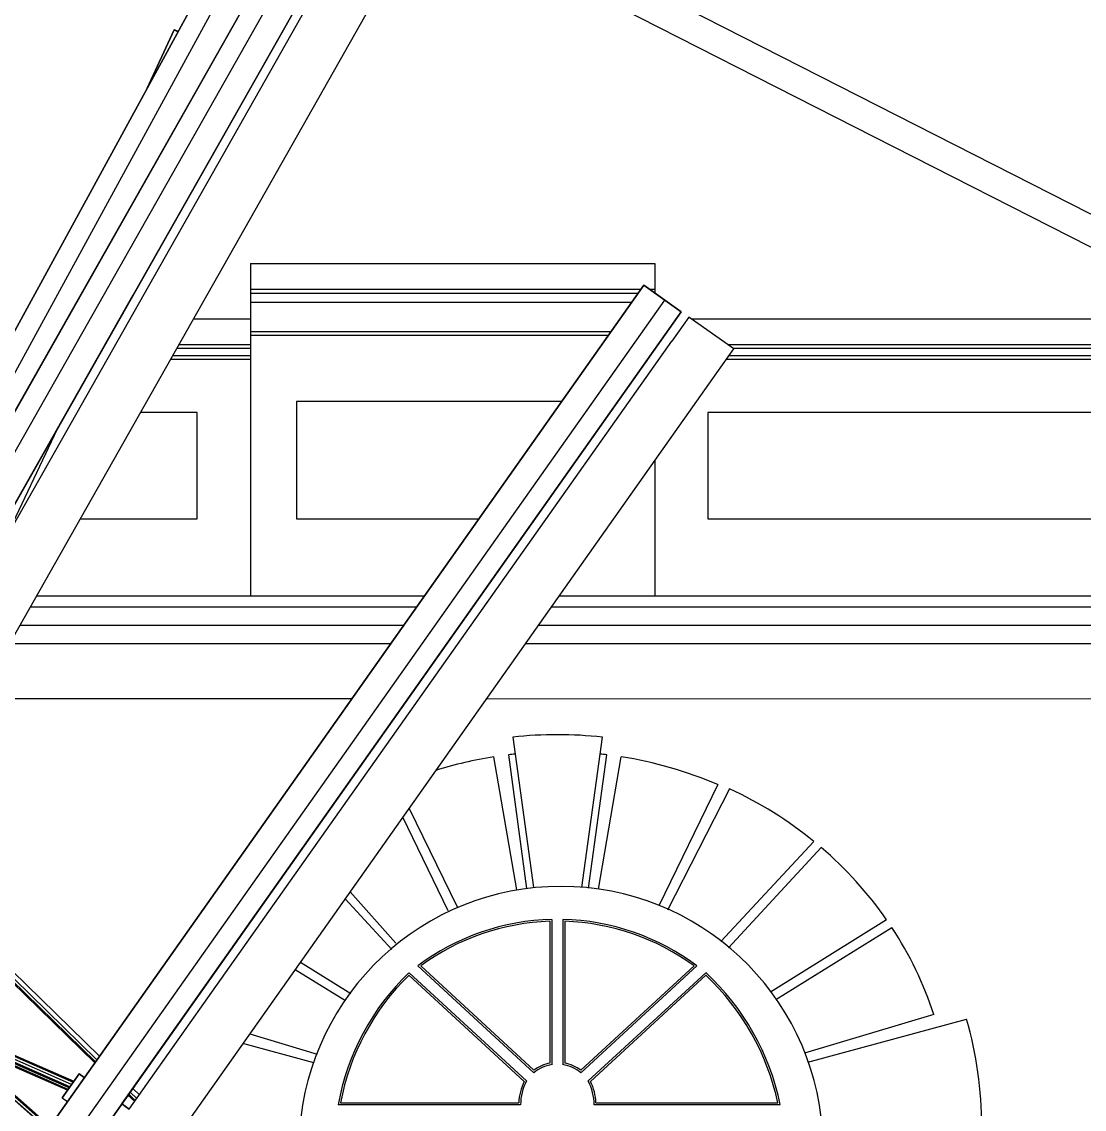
# Model space of a CAD drawing. Extents: x -43 to 90, y 6 to 81.
# Drawn here: x -15.716 to -12.824, y 70.745 to 73.705 of the extents above; entities that cross this region are included whole.
import ezdxf

# ---------------------------------------------------------------- set-up
doc = ezdxf.new("R2010")
doc.units = 0
doc.header["$LTSCALE"] = 0.1
doc.header["$MEASUREMENT"] = 0
doc.layers.add('cobertura nova', color=4, linetype='CONTINUOUS')
doc.layers.add('visto', color=9, linetype='CONTINUOUS')

msp = doc.modelspace()

# ---------------------------------------------------------------- linework, layer by layer
at = {"layer": 'cobertura nova'}
for p, q in [((-16.6039, 71.2728), (-15.1288, 73.9743)), ((-15.1288, 73.9743), (-16.6039, 71.2728)), ((-15.0808, 73.9481), (-16.5537, 71.2508)), ((-16.5308, 71.2407), (-15.0156, 73.9153)), ((-15.0156, 73.9153), (-16.5308, 71.2407)), ((-15.0156, 73.9153), (-16.5308, 71.2407)), ((-14.9681, 73.8884), (-16.4805, 71.2187)), ((-16.4161, 71.1905), (-14.9072, 73.8539)), ((-16.4161, 71.1905), (-14.9072, 73.8539)), ((-14.9072, 73.8539), (-16.4161, 71.1905)), ((-16.4161, 71.1905), (-14.9072, 73.8539)), ((-16.4161, 71.1905), (-14.9072, 73.8539)), ((-16.4161, 71.1905), (-14.9072, 73.8539)), ((-14.9072, 73.8539), (-16.4161, 71.1905)), ((-16.4161, 71.1905), (-14.9072, 73.8539)), ((-14.9072, 73.8539), (-16.4161, 71.1905)), ((-16.4161, 71.1905), (-14.9072, 73.8539)), ((-16.4161, 71.1905), (-14.9072, 73.8539)), ((-14.9072, 73.8539), (-16.4161, 71.1905)), ((-16.2082, 71.5574), (-14.9072, 73.8539)), ((-16.2082, 71.5574), (-14.9072, 73.8539)), ((-14.9072, 73.8539), (-16.2082, 71.5574)), ((-16.2082, 71.5574), (-14.9072, 73.8539)), ((-16.2082, 71.5574), (-14.9072, 73.8539)), ((-14.9072, 73.8539), (-16.2082, 71.5574)), ((-16.2082, 71.5574), (-14.9072, 73.8539)), ((-16.2082, 71.5574), (-14.9072, 73.8539)), ((-16.2082, 71.5574), (-14.9072, 73.8539)), ((-16.2082, 71.5574), (-14.9072, 73.8539)), ((-14.9072, 73.8539), (-16.2082, 71.5574)), ((-14.9072, 73.8539), (-16.2082, 71.5574)), ((-16.2082, 71.5574), (-14.9072, 73.8539)), ((-14.9072, 73.8539), (-16.2082, 71.5574)), ((-16.2082, 71.5574), (-14.9072, 73.8539)), ((-14.9072, 73.8539), (-16.2082, 71.5574)), ((-16.2082, 71.5574), (-14.9072, 73.8539)), ((-16.2082, 71.5574), (-14.9072, 73.8539)), ((-14.9072, 73.8539), (-16.2082, 71.5574)), ((-14.9072, 73.8539), (-16.2082, 71.5574)), ((-14.9072, 73.8539), (-16.2082, 71.5574)), ((-14.9072, 73.8539), (-16.2081, 71.5574)), ((-14.9072, 73.8539), (-16.2081, 71.5574)), ((-16.2081, 71.5574), (-14.9072, 73.8539)), ((-14.9353, 73.8043), (-16.4161, 71.1905)), ((-16.1864, 71.5451), (-14.9249, 73.772)), ((-14.7943, 73.6981), (-14.7549, 73.7677)), ((-16.0559, 71.4712), (-14.7943, 73.6981)), ((-16.0559, 71.4712), (-14.7944, 73.6981)), ((-14.7946, 73.6977), (-14.7943, 73.6981)), ((-15.3007, 73.6825), (-15.3745, 73.5242)), ((-15.3745, 73.5242), (-15.3007, 73.6825)), ((-15.2906, 73.6778), (-15.3007, 73.6825)), ((-15.3007, 73.6825), (-15.2906, 73.6778)), ((-15.3007, 73.6825), (-15.3007, 73.6825)), ((-15.3007, 73.6825), (-15.3007, 73.6825)), ((-15.3007, 73.6825), (-15.2906, 73.6778)), ((-15.3007, 73.6825), (-15.3007, 73.6825)), ((-15.2906, 73.6778), (-15.3007, 73.6825)), ((-15.3007, 73.6825), (-15.3007, 73.6825)), ((-15.3007, 73.6825), (-15.3007, 73.6825)), ((-15.3007, 73.6825), (-15.2906, 73.6778)), ((-15.2906, 73.6778), (-15.3007, 73.6825)), ((-15.3007, 73.6825), (-15.2906, 73.6778)), ((-15.2906, 73.6778), (-15.3007, 73.6825)), ((-15.3007, 73.6825), (-15.3007, 73.6825)), ((-15.3007, 73.6825), (-15.2906, 73.6778)), ((-15.2906, 73.6778), (-15.3007, 73.6825)), ((-15.3007, 73.6825), (-15.3007, 73.6825)), ((-15.3007, 73.6825), (-15.3007, 73.6825)), ((-15.2906, 73.6778), (-15.3007, 73.6825)), ((-15.3007, 73.6825), (-15.3007, 73.6825)), ((-15.3007, 73.6825), (-15.3007, 73.6825)), ((-15.3007, 73.6825), (-15.3007, 73.6825)), ((-15.3006, 73.6825), (-15.3006, 73.6825)), ((-15.2906, 73.6778), (-15.3006, 73.6825)), ((-15.3006, 73.6825), (-15.3006, 73.6825)), ((-15.3006, 73.6825), (-15.3006, 73.6825)), ((-15.3006, 73.6825), (-15.2906, 73.6778)), ((-15.3006, 73.6825), (-15.3006, 73.6825)), ((-15.3006, 73.6825), (-15.2906, 73.6778)), ((-15.3006, 73.6825), (-15.3006, 73.6825)), ((-15.3006, 73.6825), (-15.3006, 73.6825)), ((-15.2906, 73.6778), (-15.3006, 73.6825)), ((-15.3006, 73.6825), (-15.3006, 73.6825)), ((-15.3006, 73.6825), (-15.3006, 73.6825)), ((-15.2906, 73.6778), (-15.3006, 73.6825)), ((-15.3006, 73.6825), (-15.3006, 73.6825)), ((-15.3006, 73.6825), (-15.2906, 73.6778)), ((-15.2906, 73.6778), (-15.3006, 73.6825)), ((-15.3006, 73.6825), (-15.3006, 73.6825)), ((-15.3006, 73.6825), (-15.2906, 73.6778)), ((-15.3006, 73.6825), (-15.3006, 73.6825)), ((-15.2906, 73.6778), (-15.3006, 73.6825)), ((-15.3006, 73.6825), (-15.3006, 73.6825)), ((-15.3006, 73.6825), (-15.3006, 73.6825)), ((-15.3006, 73.6825), (-15.3006, 73.6825)), ((-15.3006, 73.6825), (-15.2906, 73.6778)), ((-15.3006, 73.6825), (-15.3006, 73.6825)), ((-15.2906, 73.6778), (-15.3006, 73.6825)), ((-15.3006, 73.6825), (-15.3006, 73.6825)), ((-15.3006, 73.6825), (-15.3006, 73.6825)), ((-15.3006, 73.6825), (-15.3006, 73.6825)), ((-15.3006, 73.6825), (-15.3006, 73.6825)), ((-15.3006, 73.6825), (-15.3006, 73.6825)), ((-15.3006, 73.6825), (-15.2906, 73.6778)), ((-15.3006, 73.6825), (-15.3006, 73.6825)), ((-15.2906, 73.6778), (-15.3006, 73.6825)), ((-15.3006, 73.6825), (-15.3006, 73.6825)), ((-15.3006, 73.6825), (-15.3006, 73.6825)), ((-15.3007, 73.6825), (-15.3007, 73.6825)), ((-15.3007, 73.6825), (-15.2906, 73.6778)), ((-15.3007, 73.6825), (-15.2906, 73.6778)), ((-15.2906, 73.6778), (-15.3006, 73.6825)), ((-15.3006, 73.6825), (-15.3006, 73.6825)), ((-15.3006, 73.6825), (-15.2906, 73.6778)), ((-15.2906, 73.6778), (-15.3006, 73.6825)), ((-15.3006, 73.6825), (-15.3006, 73.6825)), ((-15.3006, 73.6825), (-15.2906, 73.6778)), ((-15.2906, 73.6778), (-15.3006, 73.6825)), ((-15.3006, 73.6825), (-15.3006, 73.6825)), ((-15.3006, 73.6825), (-15.2906, 73.6778)), ((-15.2906, 73.6778), (-15.3006, 73.6825)), ((-15.3006, 73.6825), (-15.3006, 73.6825)), ((-15.3006, 73.6825), (-15.2906, 73.6778)), ((-15.2906, 73.6778), (-15.3006, 73.6825)), ((-15.3006, 73.6825), (-15.3006, 73.6825)), ((-15.3006, 73.6825), (-15.2906, 73.6778)), ((-15.2906, 73.6778), (-15.3006, 73.6825)), ((-15.3006, 73.6825), (-15.3006, 73.6825)), ((-15.3006, 73.6825), (-15.2906, 73.6778)), ((-15.2906, 73.6779), (-15.3006, 73.6825)), ((-15.3006, 73.6825), (-15.3006, 73.6825)), ((-15.3006, 73.6825), (-15.2906, 73.6779)), ((-15.2906, 73.6779), (-15.3006, 73.6825)), ((-15.3006, 73.6825), (-15.3006, 73.6825)), ((-15.3006, 73.6825), (-15.2906, 73.6779)), ((-15.2906, 73.6779), (-15.3006, 73.6825)), ((-15.3006, 73.6825), (-15.3006, 73.6825)), ((-15.3006, 73.6825), (-15.2906, 73.6779)), ((-15.2906, 73.6779), (-15.3006, 73.6825)), ((-15.3006, 73.6825), (-15.3006, 73.6825)), ((-15.3006, 73.6825), (-15.2906, 73.6779)), ((-15.2906, 73.6779), (-15.3006, 73.6825)), ((-15.3006, 73.6825), (-15.2906, 73.6779)), ((-15.3006, 73.6825), (-15.3006, 73.6825)), ((-15.3006, 73.6825), (-15.3006, 73.6825)), ((-15.3006, 73.6825), (-15.2906, 73.6778)), ((-15.3006, 73.6825), (-15.3006, 73.6825)), ((-15.2906, 73.6778), (-15.3006, 73.6825)), ((-15.3006, 73.6825), (-15.3006, 73.6825)), ((-15.3006, 73.6825), (-15.2906, 73.6778)), ((-15.3006, 73.6825), (-15.3006, 73.6825)), ((-15.2906, 73.6778), (-15.3006, 73.6825)), ((-15.3006, 73.6825), (-15.3006, 73.6825)), ((-15.3006, 73.6825), (-15.3006, 73.6825)), ((-15.3006, 73.6825), (-15.3006, 73.6825)), ((-15.3006, 73.6825), (-15.3006, 73.6825)), ((-15.3006, 73.6825), (-15.2906, 73.6778)), ((-15.8148, 70.4505), (-14.023, 72.9875)), ((-14.023, 72.9875), (-15.8148, 70.4505)), ((-14.023, 72.9875), (-14.023, 72.9875)), ((-14.023, 72.9875), (-14.023, 72.9875)), ((-13.9784, 72.956), (-14.023, 72.9875)), ((-14.023, 72.9875), (-14.023, 72.9875)), ((-14.023, 72.9875), (-13.9658, 72.9471)), ((-14.023, 72.9875), (-14.023, 72.9875)), ((-14.023, 72.9875), (-13.9784, 72.956)), ((-13.9658, 72.9471), (-14.023, 72.9875)), ((-14.0229, 72.9875), (-14.0229, 72.9875)), ((-14.0229, 72.9875), (-14.0229, 72.9875)), ((-14.0229, 72.9875), (-13.9783, 72.956)), ((-14.0229, 72.9875), (-14.0229, 72.9875)), ((-14.0229, 72.9875), (-14.0229, 72.9875)), ((-13.9783, 72.956), (-14.0229, 72.9875)), ((-14.0229, 72.9875), (-13.9783, 72.956)), ((-14.0229, 72.9875), (-14.0229, 72.9875)), ((-14.0229, 72.9875), (-13.9783, 72.956)), ((-14.0229, 72.9875), (-14.0229, 72.9875)), ((-14.0229, 72.9875), (-14.0229, 72.9875)), ((-14.0229, 72.9875), (-14.0229, 72.9875)), ((-14.0229, 72.9875), (-13.9783, 72.956)), ((-14.0229, 72.9875), (-14.0229, 72.9875)), ((-13.9783, 72.956), (-14.0229, 72.9875)), ((-14.0229, 72.9875), (-14.0229, 72.9875)), ((-14.0229, 72.9875), (-14.0229, 72.9875)), ((-14.0229, 72.9875), (-14.0229, 72.9875)), ((-13.9783, 72.956), (-14.0229, 72.9875)), ((-13.9783, 72.956), (-14.0229, 72.9875)), ((-14.0229, 72.9875), (-14.0229, 72.9875)), ((-14.0229, 72.9875), (-13.9783, 72.956)), ((-14.0229, 72.9875), (-14.0229, 72.9875)), ((-14.0229, 72.9875), (-14.0229, 72.9875)), ((-14.0229, 72.9875), (-14.0229, 72.9875)), ((-14.0229, 72.9875), (-13.9783, 72.956)), ((-14.0229, 72.9875), (-14.0229, 72.9875)), ((-14.0229, 72.9875), (-14.0229, 72.9875)), ((-14.0229, 72.9875), (-14.0229, 72.9875)), ((-14.0229, 72.9875), (-13.9784, 72.956)), ((-14.0229, 72.9875), (-14.023, 72.9875)), ((-13.9784, 72.956), (-14.0229, 72.9875)), ((-14.023, 72.9875), (-14.0229, 72.9875)), ((-14.0229, 72.9875), (-14.023, 72.9875)), ((-14.023, 72.9875), (-13.9784, 72.956)), ((-13.9783, 72.956), (-14.0229, 72.9875)), ((-14.0229, 72.9875), (-14.0229, 72.9875)), ((-14.0229, 72.9875), (-14.0229, 72.9875)), ((-13.9783, 72.956), (-14.0229, 72.9875)), ((-14.0229, 72.9875), (-14.0229, 72.9875)), ((-14.0229, 72.9875), (-14.0229, 72.9875)), ((-14.0229, 72.9875), (-14.0229, 72.9875)), ((-14.0229, 72.9875), (-14.0229, 72.9875)), ((-14.0229, 72.9875), (-13.9783, 72.956)), ((-14.0229, 72.9875), (-14.0229, 72.9875)), ((-13.9783, 72.956), (-14.0229, 72.9875)), ((-13.9783, 72.956), (-14.0229, 72.9875)), ((-14.0229, 72.9875), (-14.0229, 72.9875)), ((-14.0229, 72.9875), (-14.0229, 72.9875)), ((-14.0229, 72.9875), (-13.9783, 72.956)), ((-14.0229, 72.9875), (-14.0229, 72.9875)), ((-14.0229, 72.9875), (-13.9783, 72.956)), ((-14.0229, 72.9875), (-14.0229, 72.9875)), ((-14.0229, 72.9875), (-14.0229, 72.9875)), ((-14.0229, 72.9875), (-14.0229, 72.9875)), ((-14.0229, 72.9875), (-14.0229, 72.9875)), ((-14.0229, 72.9875), (-13.9783, 72.956)), ((-14.0229, 72.9875), (-14.0229, 72.9875)), ((-14.0229, 72.9875), (-14.0229, 72.9875)), ((-13.9783, 72.956), (-14.0229, 72.9875)), ((-14.0229, 72.9875), (-14.0229, 72.9875)), ((-13.9783, 72.956), (-14.0229, 72.9875)), ((-16.4161, 71.1905), (-15.4125, 72.962)), ((-13.9784, 72.956), (-13.9783, 72.956)), ((-13.9783, 72.956), (-13.9784, 72.956)), ((-13.9783, 72.956), (-13.9784, 72.956)), ((-13.9784, 72.956), (-13.9784, 72.956)), ((-13.9784, 72.956), (-13.9784, 72.956)), ((-13.9784, 72.956), (-13.9784, 72.956)), ((-13.9784, 72.956), (-13.9784, 72.956)), ((-13.9784, 72.956), (-13.9784, 72.956)), ((-13.9784, 72.956), (-13.9784, 72.956)), ((-13.9784, 72.956), (-13.9784, 72.956)), ((-13.9784, 72.956), (-13.9783, 72.956)), ((-13.9784, 72.956), (-13.9783, 72.956)), ((-13.9784, 72.956), (-13.9784, 72.956)), ((-13.9784, 72.956), (-13.9784, 72.956)), ((-13.9784, 72.956), (-13.9784, 72.956)), ((-13.9657, 72.9471), (-13.9783, 72.956)), ((-13.9783, 72.956), (-13.9783, 72.956)), ((-13.9783, 72.956), (-13.9783, 72.956)), ((-13.9783, 72.956), (-13.9783, 72.956)), ((-13.9783, 72.956), (-13.9783, 72.956)), ((-13.9783, 72.956), (-13.9783, 72.956)), ((-13.9783, 72.956), (-13.9783, 72.956)), ((-13.9783, 72.956), (-13.9783, 72.956)), ((-13.9783, 72.956), (-13.9783, 72.956)), ((-13.9783, 72.956), (-13.9783, 72.956)), ((-13.9783, 72.956), (-13.9783, 72.956)), ((-13.9783, 72.956), (-13.9783, 72.956)), ((-13.9783, 72.956), (-13.9783, 72.956)), ((-13.9783, 72.956), (-13.9783, 72.956)), ((-13.9783, 72.956), (-13.9783, 72.956)), ((-13.9783, 72.956), (-13.9783, 72.956)), ((-13.9783, 72.956), (-13.9783, 72.956)), ((-13.9783, 72.956), (-13.9783, 72.956)), ((-13.9783, 72.956), (-13.9783, 72.956)), ((-13.9783, 72.956), (-13.9783, 72.956)), ((-13.9783, 72.956), (-13.9783, 72.956)), ((-13.9783, 72.956), (-13.9783, 72.956)), ((-13.9783, 72.956), (-13.9783, 72.956)), ((-13.9783, 72.956), (-13.9783, 72.956)), ((-13.9783, 72.956), (-13.9783, 72.956)), ((-13.9783, 72.956), (-13.9783, 72.956)), ((-13.9783, 72.956), (-13.9783, 72.956)), ((-13.9783, 72.956), (-13.9783, 72.956)), ((-13.9783, 72.956), (-13.9783, 72.956)), ((-13.9783, 72.956), (-13.9783, 72.956)), ((-13.9783, 72.956), (-13.9783, 72.956)), ((-13.9783, 72.956), (-13.9783, 72.956)), ((-13.9783, 72.956), (-13.9783, 72.956)), ((-13.9783, 72.956), (-13.9783, 72.956)), ((-13.9783, 72.956), (-13.9783, 72.956)), ((-13.9783, 72.956), (-13.9783, 72.956)), ((-13.9783, 72.956), (-13.9783, 72.956)), ((-15.7592, 70.408), (-13.9658, 72.9471)), ((-13.9212, 72.9156), (-13.9658, 72.9471)), ((-13.9658, 72.9471), (-13.9658, 72.9471)), ((-13.9658, 72.9471), (-13.9658, 72.9471)), ((-13.9658, 72.9471), (-13.9212, 72.9156)), ((-13.9658, 72.9471), (-13.9658, 72.9471)), ((-13.9658, 72.9471), (-13.9658, 72.9471)), ((-13.9212, 72.9156), (-13.9658, 72.9471)), ((-13.9658, 72.9471), (-13.9658, 72.9471)), ((-13.9658, 72.9471), (-13.9658, 72.9471)), ((-13.9658, 72.9471), (-13.9212, 72.9156)), ((-13.9658, 72.9471), (-13.9658, 72.9471)), ((-13.9658, 72.9471), (-13.9658, 72.9471)), ((-13.9212, 72.9156), (-13.9658, 72.9471)), ((-13.9658, 72.9471), (-13.9658, 72.9471)), ((-13.9658, 72.9471), (-13.9212, 72.9156)), ((-13.9212, 72.9156), (-13.9658, 72.9471)), ((-13.9658, 72.9471), (-13.9212, 72.9156)), ((-13.9658, 72.9471), (-13.9658, 72.9471)), ((-13.9212, 72.9156), (-13.9658, 72.9471)), ((-13.9658, 72.9471), (-13.9658, 72.9471)), ((-13.9658, 72.9471), (-13.9658, 72.9471)), ((-13.9658, 72.9471), (-13.9212, 72.9156)), ((-13.9658, 72.9471), (-13.9658, 72.9471)), ((-13.9658, 72.9471), (-13.9658, 72.9471)), ((-13.9658, 72.9471), (-13.9658, 72.9471)), ((-13.9212, 72.9156), (-13.9658, 72.9471)), ((-13.9658, 72.9471), (-13.9658, 72.9471)), ((-13.9658, 72.9471), (-13.9658, 72.9471)), ((-13.9658, 72.9471), (-13.9212, 72.9156)), ((-13.9658, 72.9471), (-13.9658, 72.9471)), ((-13.9658, 72.9471), (-13.9658, 72.9471)), ((-13.9658, 72.9471), (-13.9658, 72.9471)), ((-13.9212, 72.9156), (-13.9658, 72.9471)), ((-13.9658, 72.9471), (-13.9658, 72.9471)), ((-13.9658, 72.9471), (-13.9658, 72.9471)), ((-13.9658, 72.9471), (-13.9212, 72.9156)), ((-13.9658, 72.9471), (-13.9658, 72.9471)), ((-13.9658, 72.9471), (-13.9658, 72.9471)), ((-13.9658, 72.9471), (-13.9658, 72.9471)), ((-13.9658, 72.9471), (-13.9658, 72.9471)), ((-13.9658, 72.9471), (-13.9212, 72.9156)), ((-13.9658, 72.9471), (-13.9658, 72.9471)), ((-13.9658, 72.9471), (-13.9658, 72.9471)), ((-13.9658, 72.9471), (-13.9658, 72.9471)), ((-13.9212, 72.9156), (-13.9658, 72.9471)), ((-13.9658, 72.9471), (-13.9658, 72.9471)), ((-13.9658, 72.9471), (-13.9658, 72.9471)), ((-13.9658, 72.9471), (-13.9212, 72.9156)), ((-13.9658, 72.9471), (-13.9658, 72.9471)), ((-13.9658, 72.9471), (-13.9658, 72.9471)), ((-13.9658, 72.9471), (-13.9658, 72.9471)), ((-13.9212, 72.9156), (-13.9658, 72.9471)), ((-13.9658, 72.9471), (-13.9658, 72.9471)), ((-13.9658, 72.9471), (-13.9658, 72.9471)), ((-13.9658, 72.9471), (-13.9212, 72.9156)), ((-13.9658, 72.9471), (-13.9658, 72.9471)), ((-13.9658, 72.9471), (-13.9658, 72.9471)), ((-13.9658, 72.9471), (-13.9658, 72.9471)), ((-13.9212, 72.9156), (-13.9658, 72.9471)), ((-13.9658, 72.9471), (-13.9658, 72.9471)), ((-13.9212, 72.9156), (-13.9657, 72.9471)), ((-13.9657, 72.9471), (-13.9657, 72.9471)), ((-13.9657, 72.9471), (-13.9657, 72.9471)), ((-13.9657, 72.9471), (-13.9211, 72.9156)), ((-13.9211, 72.9156), (-13.9657, 72.9471)), ((-13.9657, 72.9471), (-13.9657, 72.9471)), ((-13.9212, 72.9156), (-13.9657, 72.9471)), ((-13.9657, 72.9471), (-13.9657, 72.9471)), ((-13.9657, 72.9471), (-13.9657, 72.9471)), ((-13.9657, 72.9471), (-13.9657, 72.9471)), ((-13.9657, 72.9471), (-13.9657, 72.9471)), ((-13.9657, 72.9471), (-13.9212, 72.9156)), ((-13.9657, 72.9471), (-13.9657, 72.9471)), ((-13.9212, 72.9156), (-13.9657, 72.9471)), ((-13.9657, 72.9471), (-13.9657, 72.9471)), ((-13.9434, 72.9314), (-13.9212, 72.9156)), ((-13.9212, 72.9156), (-15.7158, 70.3747)), ((-15.7158, 70.3747), (-13.9212, 72.9156)), ((-15.7158, 70.3747), (-13.9212, 72.9156)), ((-13.9212, 72.9156), (-15.7158, 70.3747)), ((-13.9212, 72.9156), (-15.7158, 70.3747)), ((-15.7158, 70.3747), (-13.9212, 72.9156)), ((-15.7158, 70.3747), (-13.9212, 72.9156)), ((-13.9212, 72.9156), (-15.7158, 70.3747)), ((-15.7158, 70.3747), (-13.9212, 72.9156)), ((-13.9212, 72.9156), (-15.7158, 70.3747)), ((-13.9211, 72.9156), (-15.4439, 70.7597)), ((-13.9212, 72.9156), (-15.4439, 70.7597)), ((-15.4439, 70.7597), (-13.9212, 72.9156)), ((-13.9212, 72.9156), (-15.4439, 70.7597)), ((-15.4439, 70.7597), (-13.9212, 72.9156)), ((-15.4439, 70.7597), (-13.9212, 72.9156)), ((-15.4439, 70.7597), (-13.9212, 72.9156)), ((-13.9212, 72.9156), (-15.4439, 70.7597)), ((-15.4439, 70.7597), (-13.9212, 72.9156)), ((-15.4439, 70.7597), (-13.9212, 72.9156)), ((-13.9212, 72.9156), (-15.4439, 70.7597)), ((-15.4439, 70.7597), (-13.9212, 72.9156)), ((-13.9212, 72.9156), (-15.4439, 70.7597)), ((-13.9212, 72.9156), (-15.4439, 70.7597)), ((-13.9212, 72.9156), (-15.4439, 70.7597)), ((-15.4439, 70.7597), (-13.9212, 72.9156)), ((-15.4439, 70.7597), (-13.9212, 72.9156)), ((-13.9212, 72.9156), (-15.4439, 70.7597)), ((-15.4439, 70.7597), (-13.9212, 72.9156)), ((-13.9212, 72.9156), (-15.4439, 70.7597)), ((-15.4439, 70.7597), (-13.9212, 72.9156)), ((-13.9212, 72.9156), (-15.4439, 70.7597)), ((-15.4439, 70.7597), (-13.9212, 72.9156)), ((-15.4439, 70.7597), (-13.9212, 72.9156)), ((-13.9212, 72.9156), (-15.4439, 70.7597)), ((-13.9007, 72.9012), (-13.9469, 72.8358)), ((-13.9212, 72.9156), (-13.9211, 72.9156)), ((-13.9212, 72.9156), (-13.9212, 72.9156)), ((-13.9212, 72.9156), (-13.9212, 72.9156)), ((-13.9212, 72.9156), (-13.9212, 72.9156)), ((-13.9212, 72.9156), (-13.9212, 72.9156)), ((-13.9212, 72.9156), (-13.9212, 72.9156)), ((-13.9212, 72.9156), (-13.9212, 72.9156)), ((-13.9212, 72.9156), (-13.9212, 72.9156)), ((-13.9212, 72.9156), (-13.9212, 72.9156)), ((-13.9212, 72.9156), (-13.9212, 72.9156)), ((-13.9212, 72.9156), (-13.9212, 72.9156)), ((-13.9212, 72.9156), (-13.9212, 72.9156)), ((-13.9212, 72.9156), (-13.9212, 72.9156)), ((-13.9212, 72.9156), (-13.9212, 72.9156)), ((-13.9212, 72.9156), (-13.9212, 72.9156)), ((-13.9212, 72.9156), (-13.9212, 72.9156)), ((-13.9212, 72.9156), (-13.9212, 72.9156)), ((-13.9212, 72.9156), (-13.9212, 72.9156)), ((-13.9212, 72.9156), (-13.9212, 72.9156)), ((-13.9212, 72.9156), (-13.9212, 72.9156)), ((-13.9212, 72.9156), (-13.9212, 72.9156)), ((-13.9212, 72.9156), (-13.9212, 72.9156)), ((-13.9212, 72.9156), (-13.9212, 72.9156)), ((-13.9212, 72.9156), (-13.9212, 72.9156)), ((-13.9212, 72.9156), (-13.9212, 72.9156)), ((-13.9212, 72.9156), (-13.9212, 72.9156)), ((-13.9212, 72.9156), (-13.9212, 72.9156)), ((-13.9212, 72.9156), (-13.9212, 72.9156)), ((-13.9212, 72.9156), (-13.9212, 72.9156)), ((-13.9212, 72.9156), (-13.9212, 72.9156)), ((-13.9212, 72.9156), (-13.9212, 72.9156)), ((-13.9212, 72.9156), (-13.9212, 72.9156)), ((-13.9212, 72.9156), (-13.9212, 72.9156)), ((-13.9212, 72.9156), (-13.9212, 72.9156)), ((-13.9212, 72.9156), (-13.9212, 72.9156)), ((-13.9212, 72.9156), (-13.9212, 72.9156)), ((-13.9212, 72.9156), (-13.9212, 72.9156)), ((-13.9212, 72.9156), (-13.9212, 72.9156)), ((-13.9212, 72.9156), (-13.9212, 72.9156)), ((-13.9212, 72.9156), (-13.9212, 72.9156)), ((-13.9212, 72.9156), (-13.9212, 72.9156)), ((-13.9212, 72.9156), (-13.9212, 72.9156)), ((-13.9212, 72.9156), (-13.9212, 72.9156)), ((-13.9212, 72.9156), (-13.9212, 72.9156)), ((-13.9212, 72.9156), (-13.9212, 72.9156)), ((-13.9212, 72.9156), (-13.9212, 72.9156)), ((-13.7782, 72.8146), (-13.9007, 72.9012)), ((-15.4235, 70.7453), (-13.9469, 72.8358)), ((-13.9469, 72.8358), (-13.9469, 72.8358)), ((-13.8244, 72.7493), (-13.7782, 72.8146)), ((-15.3009, 70.6588), (-13.8244, 72.7493)), ((-15.3009, 70.6588), (-13.8244, 72.7493)), ((-13.8246, 72.749), (-13.8244, 72.7493)), ((-15.6196, 72.5964), (-15.7635, 72.2917)), ((-14.5021, 72.0931), (-15.4439, 70.7597)), ((-17.2695, 71.5645), (-15.5744, 70.8215)), ((-17.2695, 71.5645), (-15.5744, 70.8215)), ((-15.5762, 70.819), (-17.2643, 71.5606)), ((-17.259, 71.5565), (-15.5762, 70.819)), ((-15.5805, 70.8128), (-17.2464, 71.5469)), ((-15.5805, 70.8128), (-17.2336, 71.5371)), ((-15.5849, 70.8066), (-17.2208, 71.5273)), ((-17.2083, 71.5177), (-15.5849, 70.8066)), ((-15.5867, 70.804), (-17.203, 71.5136)), ((-15.5867, 70.804), (-17.1979, 71.5097)), ((-16.0518, 71.3924), (-15.5172, 70.8719)), ((-16.0502, 71.3953), (-15.5156, 70.8742)), ((-15.5153, 70.8746), (-16.0501, 71.3953)), ((-15.5115, 70.88), (-16.0463, 71.4021)), ((-15.5044, 70.8901), (-16.0406, 71.4121)), ((-15.5918, 70.7968), (-16.2687, 71.0955)), ((-15.5918, 70.7968), (-16.2684, 71.0961)), ((-16.2672, 71.0982), (-15.59, 70.7993)), ((-15.59, 70.7993), (-16.2664, 71.0996)), ((-15.9424, 70.9515), (-15.6455, 70.6903)), ((-15.9411, 70.9509), (-15.6449, 70.6911)), ((-15.9186, 70.941), (-15.6409, 70.6967)), ((-15.6407, 70.697), (-15.9181, 70.9407)), ((-15.9088, 70.9366), (-15.6391, 70.6993)), ((-15.6062, 70.7764), (-15.5601, 70.8418)), ((-15.5601, 70.8418), (-15.6062, 70.7764)), ((-15.5457, 70.8316), (-15.5601, 70.8418)), ((-15.5601, 70.8418), (-15.5601, 70.8418)), ((-15.5601, 70.8418), (-15.5457, 70.8316)), ((-15.5457, 70.8316), (-15.5601, 70.8418)), ((-15.5601, 70.8418), (-15.5601, 70.8418)), ((-15.5601, 70.8418), (-15.5457, 70.8316)), ((-15.5456, 70.8316), (-15.56, 70.8418)), ((-15.56, 70.8418), (-15.56, 70.8418)), ((-15.56, 70.8418), (-15.5456, 70.8316)), ((-15.56, 70.8418), (-15.56, 70.8418)), ((-15.4031, 70.7741), (-15.4212, 70.7918)), ((-15.3958, 70.7844), (-15.4139, 70.8021)), ((-15.6062, 70.7764), (-15.5918, 70.7663)), ((-15.6062, 70.7764), (-15.5918, 70.7663)), ((-15.6062, 70.7764), (-15.6062, 70.7764)), ((-15.4268, 70.7839), (-15.4086, 70.7663)), ((-15.4252, 70.7861), (-15.4071, 70.7684)), ((-15.4068, 70.7689), (-15.4249, 70.7866)), ((-15.4439, 70.7597), (-15.4235, 70.7453)), ((-15.4235, 70.7453), (-15.4439, 70.7597)), ((-15.4235, 70.7453), (-15.4439, 70.7597)), ((-15.4439, 70.7597), (-15.4235, 70.7453))]:
    msp.add_line(p, q, dxfattribs=at)
at = {"layer": 'visto'}
for p, q in [((-16.5343, 75.0783), (-12.2458, 72.8966)), ((-16.5534, 74.9983), (-12.4223, 72.8966)), ((-15.0931, 73.0466), (-15.0931, 72.1416)), ((-15.0931, 73.0466), (-13.9932, 73.0466)), ((-15.0931, 73.0466), (-15.0931, 72.1416)), ((-13.9932, 73.0466), (-13.9932, 72.9665)), ((-15.0931, 72.9766), (-14.0306, 72.9766)), ((-15.0931, 72.9666), (-14.0377, 72.9666)), ((-14.0075, 72.9766), (-13.9932, 72.9766)), ((-13.9934, 72.9666), (-13.9932, 72.9666)), ((-15.0931, 72.9416), (-14.0554, 72.9416)), ((-15.2484, 72.8966), (-15.0931, 72.8966)), ((-13.8943, 72.8966), (-11.9859, 72.8966)), ((-15.0931, 72.8616), (-14.1119, 72.8616)), ((-15.0931, 72.8516), (-14.1189, 72.8516)), ((-15.2937, 72.8166), (-15.0931, 72.8166)), ((-15.288, 72.8266), (-15.0931, 72.8266)), ((-13.7951, 72.8266), (-11.9859, 72.8266)), ((-13.781, 72.8166), (-11.9859, 72.8166)), ((-15.3107, 72.7866), (-15.0931, 72.7866)), ((-15.305, 72.7966), (-15.0931, 72.7966)), ((-13.798, 72.7866), (-11.9859, 72.7866)), ((-13.7909, 72.7966), (-11.9859, 72.7966)), ((-13.9932, 72.5103), (-13.9932, 72.1416)), ((-14.6203, 72.1418), (-15.676, 72.1418)), ((-11.5259, 72.1416), (-14.2535, 72.1418)), ((-14.6415, 72.1118), (-15.693, 72.1118)), ((-11.5259, 72.1116), (-14.2747, 72.1118)), ((-14.6768, 72.0618), (-15.7213, 72.0618)), ((-11.5759, 72.0616), (-14.31, 72.0618)), ((-14.7121, 72.0118), (-15.7496, 72.0118)), ((-11.5759, 72.0116), (-14.3453, 72.0118)), ((-14.818, 71.8618), (-15.8346, 71.8618)), ((-11.6009, 71.8616), (-14.4513, 71.8618)), ((-14.3794, 71.7581), (-14.3234, 71.3483)), ((-14.1914, 71.3491), (-14.1354, 71.7581)), ((-14.3915, 71.7099), (-14.3418, 71.3463)), ((-14.173, 71.3473), (-14.1234, 71.7099)), ((-14.3684, 71.3425), (-14.4307, 71.7044)), ((-14.1463, 71.3438), (-14.0842, 71.7044)), ((-13.8218, 71.6287), (-13.9822, 71.2987)), ((-13.9579, 71.2883), (-13.7889, 71.6181)), ((-14.6616, 71.5639), (-14.5313, 71.2958)), ((-14.5554, 71.2851), (-14.6784, 71.5401)), ((-13.5604, 71.4739), (-13.8136, 71.2016)), ((-13.7924, 71.1845), (-13.5402, 71.4578)), ((-14.822, 71.3368), (-14.6978, 71.1977)), ((-14.7088, 71.1804), (-14.8355, 71.3177)), ((-14.2782, 71.2567), (-14.2782, 70.8708)), ((-14.2732, 71.2618), (-14.2732, 70.8666)), ((-14.2432, 71.2618), (-14.2432, 70.8666)), ((-14.2382, 71.2567), (-14.2382, 70.8708)), ((-13.3622, 71.2612), (-13.6783, 71.0643)), ((-13.6639, 71.0443), (-13.3478, 71.2398)), ((-14.835, 71.0406), (-14.9716, 71.125)), ((-14.9571, 71.1456), (-14.8207, 71.0606)), ((-14.6619, 71.1169), (-14.342, 70.8223)), ((-14.638, 71.1357), (-14.3221, 70.8447)), ((-14.6301, 71.1353), (-14.3218, 70.8513)), ((-13.8862, 71.1353), (-14.1945, 70.8513)), ((-13.8783, 71.1357), (-14.1943, 70.8447)), ((-13.8544, 71.1169), (-14.1743, 70.8223)), ((-14.662, 71.1102), (-14.3482, 70.8212)), ((-13.8543, 71.1102), (-14.1681, 70.8212)), ((-13.2334, 71.0032), (-13.5851, 70.8976)), ((-13.5761, 70.8737), (-13.1445, 70.9905)), ((-15.0951, 70.9502), (-14.9122, 70.8953)), ((-14.921, 70.8715), (-15.1138, 70.9238)), ((-14.8483, 70.7628), (-14.3631, 70.7628)), ((-14.1532, 70.7628), (-13.658, 70.7628)), ((-14.8546, 70.7578), (-14.3582, 70.7578)), ((-14.1582, 70.7578), (-13.6517, 70.7578))]:
    msp.add_line(p, q, dxfattribs=at)
for points in [[(-14.2461, 72.6716), (-14.9681, 72.6716), (-14.9681, 72.3516), (-14.4721, 72.3516)], [(-15.5571, 72.3516), (-15.2381, 72.3516), (-15.2381, 72.6416), (-15.3928, 72.6416)]]:
    msp.add_lwpolyline(points, dxfattribs=at)
msp.add_lwpolyline([(-13.8482, 72.3516), (-12.1408, 72.3516), (-12.1408, 72.6416), (-13.8482, 72.6416)], close=True, dxfattribs=at)
for centre, radius, start, end in [((-14.2482, 70.6387), 0.7131, 3.9456, 176.0544), ((-14.2582, 70.6275), 0.6345, 91.3547, 126.7714), ((-14.2582, 70.6275), 0.6295, 91.8207, 126.223), ((-14.2582, 70.6275), 0.6345, 53.2286, 88.6453), ((-14.2582, 70.6275), 0.6295, 53.777, 88.1793), ((-14.2078, 70.642), 0.6571, 133.7246, 169.8583), ((-14.3104, 70.6229), 0.6724, 11.5739, 47.292), ((-14.2081, 70.6431), 0.6512, 134.1808, 169.415), ((-14.3102, 70.6234), 0.6669, 12.0602, 46.8751), ((-14.2582, 70.7678), 0.1, 98.6269, 129.7147), ((-14.2582, 70.7678), 0.105, 100.9806, 127.32), ((-14.2582, 70.7678), 0.1, 50.2853, 81.3731), ((-14.2582, 70.7678), 0.105, 52.68, 79.0194), ((-14.2221, 70.7579), 0.1411, 153.3685, 178.046), ((-14.2221, 70.7579), 0.1361, 151.7882, 180.0802), ((-14.2942, 70.7579), 0.1361, 359.9198, 28.2118), ((-14.2942, 70.7579), 0.1411, 1.954, 26.6315), ((-14.2221, 70.7579), 0.1411, 180.0773, 180.0802), ((-14.2942, 70.7579), 0.1411, 359.9198, 359.9227)]:
    msp.add_arc(centre, radius, start, end, dxfattribs=at)
for centre, major_axis, start_param, end_param in [((-14.2575, 70.7238), (1.0935, 0), 1.458959, 1.682545), ((-14.2575, 70.7109), (1.0582, 0), 1.680317, 1.697756), ((-14.2575, 70.7109), (-1.0582, 0), 4.585347, 4.602786), ((-14.2575, 70.7109), (-1.0582, 0), -1.406331, -1.252632), ((-14.2575, 70.7109), (-1.0582, 0), 4.288084, 4.547924), ((-14.2443, 70.7214), (-1.0455, 0), 3.999269, 4.26215), ((-14.2575, 70.6983), (-1.073, 0), 3.725399, 3.980237), ((-14.2575, 70.6983), (-1.073, 0), 3.44474, 3.700514), ((-14.2575, 70.6983), (1.1545, 0), 0, 0.26921)]:
    msp.add_ellipse(centre, major_axis=major_axis, ratio=0.951699, start_param=start_param, end_param=end_param, dxfattribs=at)

doc.saveas('drawing.dxf')
